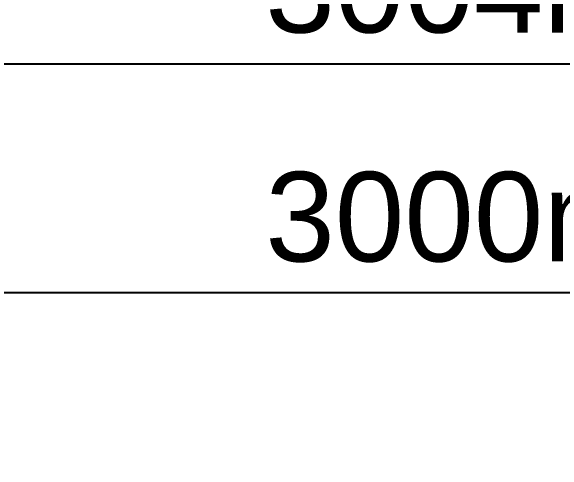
# Model space of a CAD drawing. Header units: millimetres. Extents: x 9226 to 36041, y 16031 to 21779.
# Drawn here: x 30477 to 31094, y 20004 to 20518 of the extents above; entities that cross this region are included whole.
import ezdxf

# ---------------------------------------------------------------- set-up
doc = ezdxf.new("R2010")
doc.units = ezdxf.units.MM
doc.styles.get("Standard").update_dxf_attribs({"font": 'arial.ttf'})
doc.dimstyles.new('ISO-200', dxfattribs={"dimtxt": 100, "dimasz": 60, "dimexe": 1.25, "dimexo": 5, "dimgap": 5, "dimtad": 1, "dimtoh": 1, "dimdec": 1, "dimdsep": 46, "dimtxsty": 'Standard', "dimcen": 2.5, "dimadec": 0, "dimazin": 0, "dimtfac": 1, "dimtdec": 1, "dimtmove": 0, "dimatfit": 3, "dimfxl": 1, "dimarcsym": 0})

# ---------------------------------------------------------------- blocks, each defined once
blk = doc.blocks.new('*D278')
at = {"color": 0, "lineweight": -2, "transparency": 16777216}
for p, q in [((29885.25, 19783.98), (29885.25, 20204.53)), ((29945.25, 20203.28), (32825.25, 20203.28)), ((32885.25, 19783.98), (32885.25, 20204.53))]:
    blk.add_line(p, q, dxfattribs=at)
at = {"color": 0, "transparency": 16777216}
for points in [[(29945.25, 20213.28), (29945.25, 20193.28), (29885.25, 20203.28)], [(32825.25, 20213.28), (32825.25, 20193.28), (32885.25, 20203.28)]]:
    blk.add_solid(points, dxfattribs=at)
at = {"layer": 'Defpoints', "color": 0, "transparency": 16777216}
for p in [(32885.25, 20203.28), (29885.25, 19778.98), (32885.25, 19778.98)]:
    blk.add_point(p, dxfattribs=at)
at = {"color": 0, "lineweight": -3, "transparency": 16777216, "insert": (31385.25, 20273.01), "char_height": 100, "attachment_point": 5}
blk.add_mtext('3000mm [9\'-10 1/8"]', dxfattribs=at)
blk = doc.blocks.new('*D279')
at = {"color": 0, "lineweight": -2, "transparency": 16777216}
for p, q in [((29883.25, 19785.98), (29883.25, 20460.14)), ((29943.25, 20458.89), (32827.25, 20458.89)), ((32887.25, 19785.98), (32887.25, 20460.14))]:
    blk.add_line(p, q, dxfattribs=at)
at = {"color": 0, "transparency": 16777216}
for points in [[(29943.25, 20468.89), (29943.25, 20448.89), (29883.25, 20458.89)], [(32827.25, 20468.89), (32827.25, 20448.89), (32887.25, 20458.89)]]:
    blk.add_solid(points, dxfattribs=at)
at = {"layer": 'Defpoints', "color": 0, "transparency": 16777216}
for p in [(32887.25, 20458.89), (29883.25, 19780.98), (32887.25, 19780.98)]:
    blk.add_point(p, dxfattribs=at)
at = {"color": 0, "lineweight": -3, "transparency": 16777216, "insert": (31385.25, 20528.62), "char_height": 100, "attachment_point": 5}
blk.add_mtext('3004mm [9\'-10 1/4"]', dxfattribs=at)

msp = doc.modelspace()

# ---------------------------------------------------------------- dimensions: what is measured, and where the dimension line sits
at = {"lineweight": -3}
dim = msp.add_linear_dim(base=(32887.25, 20458.888), p1=(29883.25, 19780.984), p2=(32887.25, 19780.984), dimstyle='ISO-200', override={"dimpost": 'mm'}, dxfattribs=at)
dim.commit()
dim.dimension.update_dxf_attribs({"geometry": '*D279', "text_midpoint": (31385.25, 20458.888), "dimtype": 160})
dim = msp.add_linear_dim(base=(32885.25, 20203.276), p1=(29885.25, 19778.984), p2=(32885.25, 19778.984), dimstyle='ISO-200', override={"dimpost": 'mm'}, dxfattribs=at)
dim.commit()
dim.dimension.update_dxf_attribs({"geometry": '*D278', "text_midpoint": (31385.25, 20273.01)})

doc.saveas('drawing.dxf')
